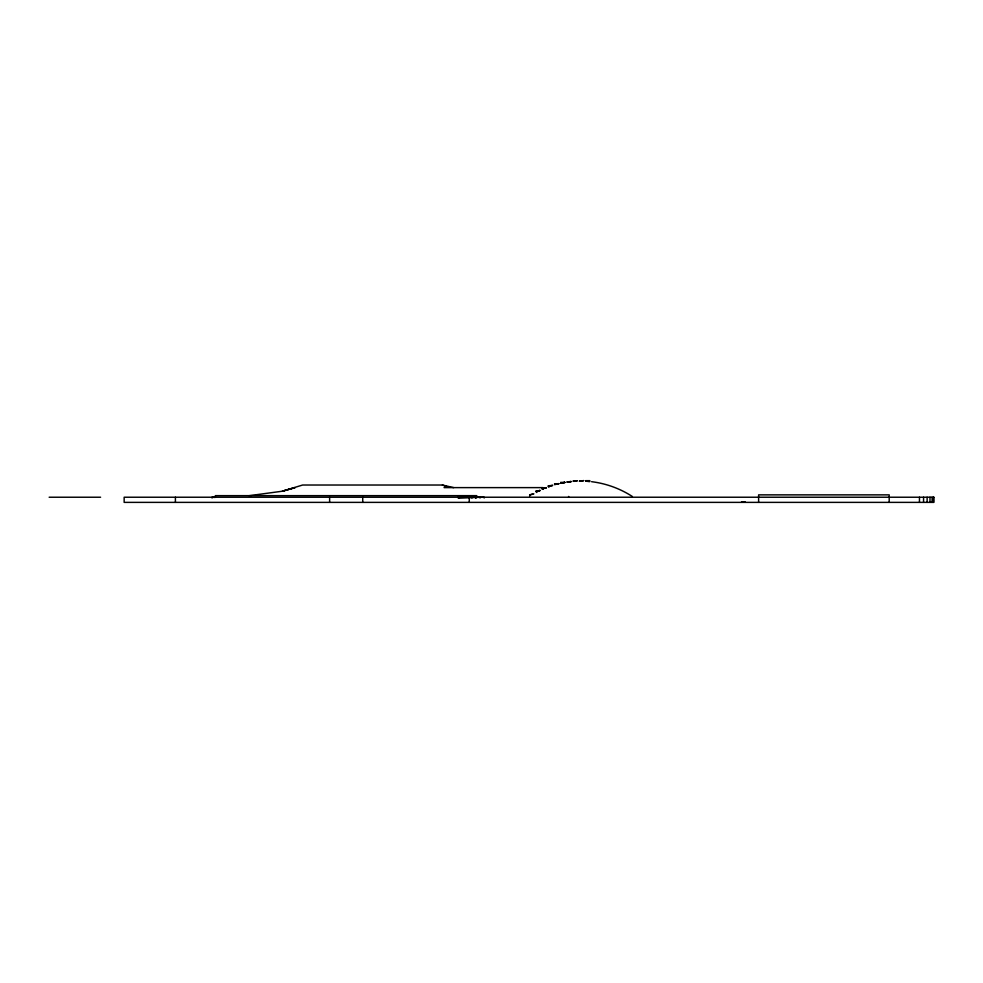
<?xml version="1.0" encoding="UTF-8"?>
<svg xmlns="http://www.w3.org/2000/svg" width="983" height="983" viewBox="0 0 983 983"><rect width="100%" height="100%" fill="white"/><g stroke="black" fill="none" stroke-linecap="round" stroke-linejoin="round"><path stroke-width="1.47" d="M538.831 490.8L540.097 490.468L535.919 491.242L536.497 492.372M545.454 487.789L542.149 489.251L542.149 488.207L546.315 487.875L545.454 487.691M552.532 485.418L548.367 485.799L548.367 486.708L552.532 485.418L551.684 485.541M529.702 496.034L529.702 494.904L531.914 494.216M532.774 494.216L529.702 494.904M558.749 483.661L554.584 483.919L554.584 484.68L558.749 483.661L557.902 483.771M537.885 490.984L540.097 490.468M564.967 482.321L560.802 482.456L560.802 483.108L564.168 482.444A107.811 20.987 90 0 1 564.807 482.493L564.119 482.456M558.049 483.992L558.749 483.845M567.08 481.989L571.184 481.498L567.019 482.002A89.428 17.411 -90 0 1 567.781 482.063L571.184 481.633M544.103 488.035L546.315 487.691M564.967 482.518L561.649 483.194L560.802 482.456M249.264 495.678L282.084 491.254L295.133 487.617L282.268 491.254L302.617 485.024L442.411 485.024L453.63 487.617M573.236 481.314L577.414 480.773L573.236 480.773L573.581 481.326M560.802 483.108L560.851 483.108A90.325 17.583 90 0 1 561.354 483.144M585.684 481.203L589.837 481.559L589.849 480.675L585.684 480.675L586.323 481.265M457.894 497.717L480.036 497.226L480.036 498.012M744.18 501.821L742.177 501.858M458.717 497.754L484.164 497.226L484.164 498.012M588.989 481.498L588.989 480.675M554.584 483.919L555.432 483.919M548.367 485.799L549.214 485.799M444.058 487.617L543.046 487.617M542.149 488.207L542.997 488.207L542.997 489.35M535.919 491.242L536.779 491.242L536.779 492.446M533.88 493.871L533.019 493.982M49.15 497.226L100.598 497.226M741.538 501.858L745.139 501.821M212.353 497.324L215.302 497.386M215.093 497.287L212.058 497.226L212.058 498.012M548.379 486.708L549.214 486.794M591.594 481.695C606.093 483.476 620.15 488.576 632.401 496.526M442.411 485.024L447.892 487.089M933.408 497.226L933.408 502.374M932.117 497.226L932.117 502.374M929.992 497.226L929.992 502.374M927.116 497.226L927.116 502.374M923.565 497.226L923.565 502.374M919.461 497.226L919.461 502.374M889.197 502.374L889.197 494.867L758.618 494.867L758.618 502.374M586.532 480.675L586.532 481.301M574.097 480.773L574.097 481.4M568.641 496.44L568.641 497.226M476.755 497.226L476.755 495.653L215.326 495.653L215.326 497.226M476.202 497.226L476.202 498.012M475.563 495.653L475.563 498.012M471.938 495.653L471.938 498.012M469.272 497.226L469.272 502.374M459.11 495.653L459.11 498.012M458.483 497.226L458.483 498.012M457.931 495.653L457.931 497.226M362.727 497.226L362.727 502.374M329.624 497.226L329.624 502.374M175.404 497.226L175.404 502.374M583.632 480.626L579.454 481.154L583.632 480.626M933.85 497.226L124.153 497.226L124.153 502.374L933.85 502.374L933.85 497.226"/></g></svg>
